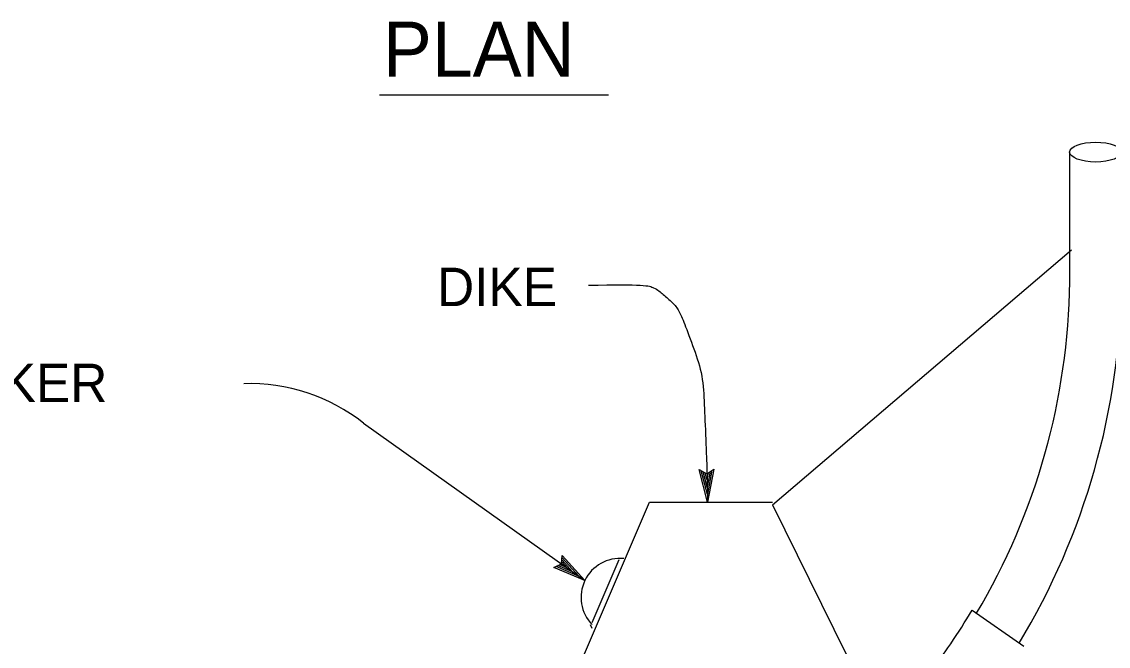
# Model space of a CAD drawing. Extents: x -893 to 867, y -474 to 712.
# Drawn here: x 475.3 to 673.1, y 109 to 222.7 of the extents above; entities that cross this region are included whole.
import ezdxf

# ---------------------------------------------------------------- set-up
doc = ezdxf.new("R2010")
doc.units = 0
for name, color, linetype in [('56 Stage 3 Anno', 7, 'Continuous'), ('57 Undefined', 7, 'Continuous'), ('60 Nongeo Data', 7, 'Continuous')]:
    doc.layers.add(name, color=color, linetype=linetype)

msp = doc.modelspace()

# ---------------------------------------------------------------- linework, layer by layer
at = {"layer": '56 Stage 3 Anno'}
for p, q in [((537.55, 149.6), (577.84, 120.94)), ((600.18, 135.21), (598.64, 141.16)), ((598.64, 141.16), (598.64, 141.16)), ((598.64, 141.16), (600, 140.41)), ((600.13, 136.6), (599.01, 140.94)), ((600.08, 137.97), (599.36, 140.77)), ((600.04, 139.35), (599.73, 140.55)), ((600, 140.41), (601.31, 141.25)), ((600.27, 140.59), (600.04, 139.35)), ((600.61, 140.78), (600.08, 137.97)), ((600.96, 141.02), (600.13, 136.59)), ((601.31, 141.25), (600.18, 135.21)), ((601.31, 141.25), (601.31, 141.25)), ((600.18, 135.21), (600.18, 135.21)), ((573.6, 123.96), (573.72, 125.51)), ((573.68, 124.67), (575.59, 122.55)), ((573.69, 125.1), (576.71, 121.75)), ((573.72, 125.51), (573.72, 125.51)), ((573.72, 125.51), (577.84, 120.94)), ((572.18, 123.34), (573.6, 123.96)), ((577.84, 120.94), (572.18, 123.34)), ((572.18, 123.34), (572.18, 123.34)), ((576.7, 121.75), (572.58, 123.5)), ((575.59, 122.55), (572.92, 123.68)), ((574.46, 123.35), (573.32, 123.83)), ((573.62, 124.29), (574.46, 123.35)), ((577.84, 120.94), (577.84, 120.94))]:
    msp.add_line(p, q, dxfattribs=at)
msp.add_arc((516.83, 123.49), 33.33, 51.5705, 91.8744, dxfattribs=at)
msp.add_open_spline([(578.5, 174.73), (588.53, 174.99), (590.62, 174.3), (592.06, 173.09), (593.8, 171.61), (595.04, 170.09), (595.81, 168.09), (597.72, 163.13), (599.33, 158.24), (599.56, 153.1), (599.82, 147.13), (600.06, 141.17), (600.18, 135.21)], degree=3, dxfattribs=at)
at = {"layer": '57 Undefined'}
msp.add_line((540.42, 209.38), (582.14, 209.38), dxfattribs=at)
at = {"layer": '60 Nongeo Data'}
for p, q in [((666.08, 175.34), (666.08, 198.98)), ((612.01, 134.76), (666.41, 181.15)), ((576.46, 104.61), (589.62, 135.21)), ((589.62, 135.21), (612.01, 135.21)), ((612.01, 134.76), (623.17, 112.08)), ((579.15, 113.31), (584.07, 124.79)), ((648.3, 115.55), (657.7, 108.97)), ((578.79, 112.92), (579.11, 112.27)), ((623.17, 112.08), (626.72, 104.88))]:
    msp.add_line(p, q, dxfattribs=at)
for centre, radius, start, end in [((545.08, 176.79), 121.01, 329.2857, 359.3114), ((545.08, 176.79), 130.48, 328.974, 359.3114), ((584.24, 117.87), 7.11, 84.5456, 224.1126), ((545.08, 176.79), 120.03, 322.411, 329.3208)]:
    msp.add_arc(centre, radius, start, end, dxfattribs=at)
msp.add_ellipse((670.81, 198.98), major_axis=(4.74, 0), ratio=0.381114, dxfattribs=at)

# ---------------------------------------------------------------- texts
at = {"layer": '57 Undefined'}
for s, height, p in [('PLAN', 10, (541.05, 212.73)), ('DIKE', 7, (550.92, 170.93)), ('TYPE G PAVEMENT MARKER', 7, (359.85, 153.44))]:
    msp.add_text(s, height=height, dxfattribs=at).set_placement(p)

doc.saveas('drawing.dxf')
